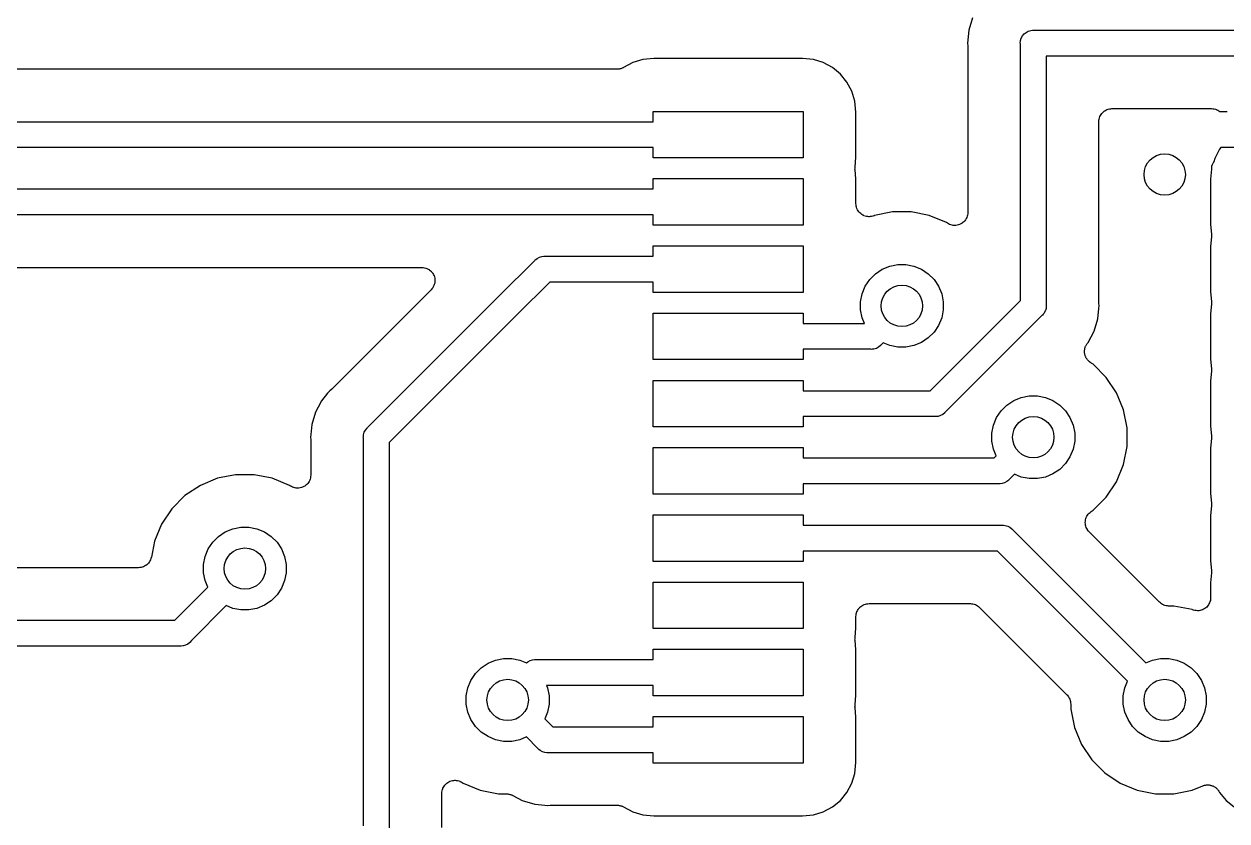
# Model space of a CAD drawing. Extents: x 4.65 to 8.46, y -5.31 to -3.29.
# Drawn here: x 7.066 to 7.5237, y -4.1461 to -3.8427 of the extents above; entities that cross this region are included whole.
import ezdxf

# ---------------------------------------------------------------- set-up
doc = ezdxf.new("R2010")
doc.units = 0
doc.header["$MEASUREMENT"] = 0
doc.layers.add('BLACK', color=7, linetype='CONTINUOUS')

msp = doc.modelspace()

# ---------------------------------------------------------------- linework, layer by layer
at = {"layer": 'BLACK', "linetype": 'CONTINUOUS'}
for p, q in [((7.42686, -3.84042), (7.42544, -3.84511)), ((7.42544, -3.84511), (7.42496, -3.85)), ((7.44505, -3.85), (7.44515, -3.84904)), ((7.44515, -3.84904), (7.44543, -3.84811)), ((7.44543, -3.84811), (7.44589, -3.84725)), ((7.44589, -3.84725), (7.4465, -3.8465)), ((7.4465, -3.8465), (7.44725, -3.84589)), ((7.44725, -3.84589), (7.44811, -3.84543)), ((7.44811, -3.84543), (7.44904, -3.84515)), ((7.44904, -3.84515), (7.44976, -3.84508)), ((7.44976, -3.84508), (7.45, -3.84505)), ((7.45, -3.84505), (7.45024, -3.84508)), ((7.45024, -3.84508), (8.08499, -3.84508)), ((7.42496, -3.85), (7.42505, -3.85098)), ((7.42505, -3.85098), (7.42506, -3.85105)), ((7.42506, -3.85105), (7.42506, -3.85126)), ((7.42506, -3.85126), (7.42508, -3.85147)), ((7.42508, -3.85147), (7.42508, -3.91441)), ((7.44508, -3.85024), (7.44505, -3.85)), ((7.44508, -3.94796), (7.44508, -3.85024)), ((7.29762, -3.85742), (7.29404, -3.85933)), ((7.30139, -3.85627), (7.29762, -3.85742)), ((7.30556, -3.85586), (7.30139, -3.85627)), ((7.36216, -3.85586), (7.30556, -3.85586)), ((7.36632, -3.85627), (7.36216, -3.85586)), ((7.37009, -3.85742), (7.36632, -3.85627)), ((7.37357, -3.85927), (7.37009, -3.85742)), ((8.08499, -3.85492), (7.45492, -3.85492)), ((7.45492, -3.85492), (7.45492, -3.94976)), ((7.29169, -3.85992), (6.93948, -3.85992)), ((7.2919, -3.8599), (7.29169, -3.85992)), ((7.29212, -3.8599), (7.2919, -3.8599)), ((7.29239, -3.85985), (7.29212, -3.8599)), ((7.29266, -3.85983), (7.29239, -3.85985)), ((7.29286, -3.85976), (7.29266, -3.85983)), ((7.29308, -3.85972), (7.29286, -3.85976)), ((7.29333, -3.85962), (7.29308, -3.85972)), ((7.29359, -3.85954), (7.29333, -3.85962)), ((7.29378, -3.85944), (7.29359, -3.85954)), ((7.29398, -3.85936), (7.29378, -3.85944)), ((7.29404, -3.85933), (7.29398, -3.85936)), ((7.37661, -3.86177), (7.37357, -3.85927)), ((7.37911, -3.86482), (7.37661, -3.86177)), ((7.38097, -3.86829), (7.37911, -3.86482)), ((7.38211, -3.87206), (7.38097, -3.86829)), ((7.38252, -3.87623), (7.38211, -3.87206)), ((7.30531, -3.87992), (7.30531, -3.87598)), ((7.30531, -3.87598), (7.3624, -3.87598)), ((7.3624, -3.87598), (7.3624, -3.8937)), ((7.38252, -3.89346), (7.38252, -3.87623)), ((7.4758, -3.8771), (7.4761, -3.87674)), ((7.4761, -3.87674), (7.4764, -3.87637)), ((7.4764, -3.87637), (7.47641, -3.87636)), ((7.47641, -3.87636), (7.47642, -3.87635)), ((7.47642, -3.87635), (7.47679, -3.87605)), ((7.47679, -3.87605), (7.47715, -3.87576)), ((7.47715, -3.87576), (7.47717, -3.87575)), ((7.47717, -3.87575), (7.47718, -3.87574)), ((7.47718, -3.87574), (7.4776, -3.87552)), ((7.4776, -3.87552), (7.47802, -3.8753)), ((7.47802, -3.8753), (7.47803, -3.87529)), ((7.47803, -3.87529), (7.47805, -3.87529)), ((7.47805, -3.87529), (7.4785, -3.87515)), ((7.4785, -3.87515), (7.47895, -3.87502)), ((7.47895, -3.87502), (7.47897, -3.87501)), ((7.47897, -3.87501), (7.47898, -3.87501)), ((7.47898, -3.87501), (7.47945, -3.87497)), ((7.47945, -3.87497), (7.47992, -3.87492)), ((7.47992, -3.87492), (7.51779, -3.87492)), ((7.51779, -3.87492), (7.5178, -3.87492)), ((7.5178, -3.87492), (7.5178, -3.87492)), ((7.5178, -3.87492), (7.5178, -3.87492)), ((7.5178, -3.87492), (7.51786, -3.87492)), ((7.51786, -3.87492), (7.51831, -3.87497)), ((7.51831, -3.87497), (7.51877, -3.87502)), ((7.51877, -3.87502), (7.5188, -3.87503)), ((7.5188, -3.87503), (7.51882, -3.87503)), ((7.51882, -3.87503), (7.51927, -3.87517)), ((7.51927, -3.87517), (7.51971, -3.87531)), ((7.51971, -3.87531), (7.51973, -3.87532)), ((7.51973, -3.87532), (7.51976, -3.87533)), ((7.51976, -3.87533), (7.52016, -3.87555)), ((7.52016, -3.87555), (7.52057, -3.87577)), ((7.52057, -3.87577), (7.52059, -3.87578)), ((7.52059, -3.87578), (7.52061, -3.8758)), ((7.52061, -3.8758), (7.52083, -3.87598)), ((7.52083, -3.87598), (7.52328, -3.87598)), ((7.52328, -3.87598), (7.52335, -3.87598)), ((7.52335, -3.87598), (7.52359, -3.87601)), ((7.52359, -3.87601), (7.52382, -3.87601)), ((6.92913, -3.87992), (7.30531, -3.87992)), ((7.47492, -3.87985), (7.47497, -3.87938)), ((7.47492, -3.87989), (7.47492, -3.87985)), ((7.47492, -3.87992), (7.47492, -3.87989)), ((7.47492, -3.87989), (7.47492, -3.87989)), ((7.47492, -3.87989), (7.47492, -3.87989)), ((7.47492, -3.94853), (7.47492, -3.87992)), ((7.47497, -3.87938), (7.47502, -3.87892)), ((7.47502, -3.87892), (7.47503, -3.8789)), ((7.47503, -3.87888), (7.47517, -3.87843)), ((7.47503, -3.8789), (7.47503, -3.87888)), ((7.47517, -3.87843), (7.47531, -3.87798)), ((7.47531, -3.87798), (7.47532, -3.87797)), ((7.47532, -3.87797), (7.47533, -3.87795)), ((7.47533, -3.87795), (7.47555, -3.87754)), ((7.47555, -3.87754), (7.47578, -3.87713)), ((7.47578, -3.87713), (7.47579, -3.87711)), ((7.47579, -3.87711), (7.4758, -3.8771)), ((7.30531, -3.88976), (6.92733, -3.88976)), ((7.30531, -3.8937), (7.30531, -3.88976)), ((7.52089, -3.89041), (7.51903, -3.89388)), ((7.52142, -3.88976), (7.52089, -3.89041)), ((7.5376, -3.88976), (7.52142, -3.88976)), ((7.3624, -3.8937), (7.30531, -3.8937)), ((7.38216, -3.89715), (7.38252, -3.89346)), ((7.51903, -3.89388), (7.51865, -3.89513)), ((7.38215, -3.89806), (7.38216, -3.8976)), ((7.38216, -3.89812), (7.38215, -3.89806)), ((7.38216, -3.8976), (7.38216, -3.89715)), ((7.38216, -3.89813), (7.38216, -3.89812)), ((7.38216, -3.89812), (7.38216, -3.89812)), ((7.38216, -3.89812), (7.38216, -3.89812)), ((7.38252, -3.90182), (7.38216, -3.89813)), ((7.51785, -3.898), (7.51748, -3.90182)), ((7.51785, -3.89667), (7.51782, -3.89672)), ((7.51782, -3.89672), (7.51785, -3.89697)), ((7.51802, -3.89646), (7.51785, -3.89667)), ((7.51785, -3.89697), (7.51785, -3.89702)), ((7.51785, -3.89702), (7.51785, -3.89702)), ((7.51785, -3.89702), (7.51785, -3.89703)), ((7.51785, -3.89703), (7.51786, -3.89704)), ((7.51786, -3.89704), (7.51785, -3.89753)), ((7.51785, -3.89753), (7.51785, -3.898)), ((7.51812, -3.89627), (7.51802, -3.89646)), ((7.51825, -3.8961), (7.51812, -3.89627)), ((7.51835, -3.89584), (7.51825, -3.8961)), ((7.51848, -3.8956), (7.51835, -3.89584)), ((7.51855, -3.8954), (7.51848, -3.8956)), ((7.51863, -3.8952), (7.51855, -3.8954)), ((7.51865, -3.89513), (7.51863, -3.8952)), ((7.30531, -3.90551), (7.30531, -3.90157)), ((7.30531, -3.90157), (7.3624, -3.90157)), ((7.3624, -3.90157), (7.3624, -3.91929)), ((7.38252, -3.91106), (7.38252, -3.90182)), ((7.51748, -3.90182), (7.51748, -3.91905)), ((6.91476, -3.90551), (7.30531, -3.90551)), ((7.38257, -3.91154), (7.38252, -3.91106)), ((7.38261, -3.91201), (7.38257, -3.91154)), ((7.38262, -3.91202), (7.38261, -3.91201)), ((7.38262, -3.91203), (7.38262, -3.91202)), ((7.38275, -3.91249), (7.38262, -3.91203)), ((7.38289, -3.91294), (7.38275, -3.91249)), ((7.3829, -3.91296), (7.38289, -3.91294)), ((7.3829, -3.91297), (7.3829, -3.91296)), ((7.38312, -3.91339), (7.3829, -3.91297)), ((7.30531, -3.91535), (6.91067, -3.91535)), ((7.30531, -3.91929), (7.30531, -3.91535)), ((7.38334, -3.91381), (7.38312, -3.91339)), ((7.38335, -3.91382), (7.38334, -3.91381)), ((7.38336, -3.91383), (7.38335, -3.91382)), ((7.38366, -3.9142), (7.38336, -3.91383)), ((7.38396, -3.91457), (7.38366, -3.9142)), ((7.38397, -3.91458), (7.38396, -3.91457)), ((7.38397, -3.91459), (7.38397, -3.91458)), ((7.38434, -3.91489), (7.38397, -3.91459)), ((7.3847, -3.91519), (7.38434, -3.91489)), ((7.38472, -3.9152), (7.3847, -3.91519)), ((7.38473, -3.91521), (7.38472, -3.9152)), ((7.38515, -3.91544), (7.38473, -3.91521)), ((7.38556, -3.91566), (7.38515, -3.91544)), ((7.38557, -3.91567), (7.38556, -3.91566)), ((7.38558, -3.91567), (7.38557, -3.91567)), ((7.38604, -3.91581), (7.38558, -3.91567)), ((7.38649, -3.91596), (7.38604, -3.91581)), ((7.3865, -3.91596), (7.38649, -3.91596)), ((7.38652, -3.91596), (7.3865, -3.91596)), ((7.38699, -3.91601), (7.38652, -3.91596)), ((7.38746, -3.91606), (7.38699, -3.91601)), ((7.38747, -3.91606), (7.38746, -3.91606)), ((7.38749, -3.91606), (7.38747, -3.91606)), ((7.38796, -3.91602), (7.38749, -3.91606)), ((7.38843, -3.91598), (7.38796, -3.91602)), ((7.38845, -3.91598), (7.38843, -3.91598)), ((7.38846, -3.91597), (7.38845, -3.91598)), ((7.38891, -3.91584), (7.38846, -3.91597)), ((7.38937, -3.91571), (7.38891, -3.91584)), ((7.38939, -3.9157), (7.38937, -3.91571)), ((7.3894, -3.9157), (7.38939, -3.9157)), ((7.38944, -3.91568), (7.3894, -3.9157)), ((7.3894, -3.9157), (7.3894, -3.9157)), ((7.38957, -3.91563), (7.38944, -3.91568)), ((7.39648, -3.91425), (7.38957, -3.91563)), ((7.40352, -3.91425), (7.39648, -3.91425)), ((7.41043, -3.91563), (7.40352, -3.91425)), ((7.41693, -3.91832), (7.41043, -3.91563)), ((7.4239, -3.9176), (7.42359, -3.91797)), ((7.4242, -3.91723), (7.4239, -3.9176)), ((7.42421, -3.91722), (7.4242, -3.91723)), ((7.42422, -3.91722), (7.42421, -3.91722)), ((7.42444, -3.9168), (7.42422, -3.91722)), ((7.42467, -3.91638), (7.42444, -3.9168)), ((7.42468, -3.91637), (7.42467, -3.91638)), ((7.42482, -3.91591), (7.42468, -3.91636)), ((7.42468, -3.91636), (7.42468, -3.91637)), ((7.42497, -3.91545), (7.42482, -3.91591)), ((7.42503, -3.91495), (7.42497, -3.91543)), ((7.42497, -3.91543), (7.42497, -3.91544)), ((7.42497, -3.91544), (7.42497, -3.91545)), ((7.42508, -3.91448), (7.42503, -3.91495)), ((7.42508, -3.91441), (7.42508, -3.91446)), ((7.42508, -3.91446), (7.42508, -3.91446)), ((7.42508, -3.91446), (7.42508, -3.91446)), ((7.42508, -3.91446), (7.42508, -3.91448)), ((7.3624, -3.91929), (7.30531, -3.91929)), ((7.4173, -3.91857), (7.41693, -3.91832)), ((7.41772, -3.91879), (7.4173, -3.91857)), ((7.41814, -3.91902), (7.41772, -3.91879)), ((7.41815, -3.91902), (7.41814, -3.91902)), ((7.41816, -3.91903), (7.41815, -3.91902)), ((7.41861, -3.91916), (7.41816, -3.91903)), ((7.41907, -3.91931), (7.41861, -3.91916)), ((7.41908, -3.91931), (7.41907, -3.91931)), ((7.41909, -3.91931), (7.41908, -3.91931)), ((7.41957, -3.91936), (7.41909, -3.91931)), ((7.42004, -3.91941), (7.41957, -3.91936)), ((7.42005, -3.91941), (7.42004, -3.91941)), ((7.42007, -3.91941), (7.42005, -3.91941)), ((7.42054, -3.91936), (7.42007, -3.91941)), ((7.42102, -3.91932), (7.42054, -3.91936)), ((7.42103, -3.91932), (7.42102, -3.91932)), ((7.42104, -3.91932), (7.42103, -3.91932)), ((7.4215, -3.91918), (7.42104, -3.91932)), ((7.42195, -3.91904), (7.4215, -3.91918)), ((7.42196, -3.91904), (7.42195, -3.91904)), ((7.42197, -3.91904), (7.42196, -3.91904)), ((7.4224, -3.91881), (7.42197, -3.91904)), ((7.42282, -3.91859), (7.4224, -3.91881)), ((7.42283, -3.91859), (7.42282, -3.91859)), ((7.42321, -3.91828), (7.42283, -3.91858)), ((7.42283, -3.91858), (7.42283, -3.91859)), ((7.42358, -3.91798), (7.42321, -3.91828)), ((7.42359, -3.91797), (7.42358, -3.91797)), ((7.42358, -3.91797), (7.42358, -3.91798)), ((7.51748, -3.91905), (7.51784, -3.92274)), ((7.51784, -3.92372), (7.51748, -3.92741)), ((7.51784, -3.92274), (7.51784, -3.92274)), ((7.51784, -3.92274), (7.51784, -3.92274)), ((7.51784, -3.92274), (7.51784, -3.92274)), ((7.51784, -3.92274), (7.51785, -3.92281)), ((7.51785, -3.92281), (7.51784, -3.92326)), ((7.51784, -3.92326), (7.51784, -3.92372)), ((7.26123, -3.93191), (7.26208, -3.93145)), ((7.26208, -3.93145), (7.26301, -3.93117)), ((7.26301, -3.93117), (7.26373, -3.9311)), ((7.26373, -3.9311), (7.26374, -3.9311)), ((7.26374, -3.9311), (7.26398, -3.93108)), ((7.26398, -3.93108), (7.26422, -3.9311)), ((7.26422, -3.9311), (7.30531, -3.9311)), ((7.30531, -3.9311), (7.30531, -3.92717)), ((7.30531, -3.92717), (7.3624, -3.92717)), ((7.3624, -3.92717), (7.3624, -3.94488)), ((7.51748, -3.92741), (7.51748, -3.94464)), ((6.9119, -3.93535), (7.21733, -3.93535)), ((7.21733, -3.93535), (7.21738, -3.93535)), ((7.21738, -3.93535), (7.21738, -3.93535)), ((7.21738, -3.93535), (7.21738, -3.93535)), ((7.21738, -3.93535), (7.2174, -3.93535)), ((7.2174, -3.93535), (7.21788, -3.93541)), ((7.21788, -3.93541), (7.21835, -3.93546)), ((7.21835, -3.93546), (7.21836, -3.93546)), ((7.21836, -3.93546), (7.21837, -3.93546)), ((7.21837, -3.93546), (7.21882, -3.93561)), ((7.21882, -3.93561), (7.21928, -3.93575)), ((7.21928, -3.93575), (7.21929, -3.93576)), ((7.21929, -3.93576), (7.2193, -3.93576)), ((7.2193, -3.93576), (7.21972, -3.93599)), ((7.21972, -3.93599), (7.22014, -3.93622)), ((7.22014, -3.93622), (7.22015, -3.93622)), ((7.22015, -3.93622), (7.22016, -3.93623)), ((7.22016, -3.93623), (7.22052, -3.93653)), ((7.24669, -3.94635), (7.26033, -3.93271)), ((7.26033, -3.93271), (7.26048, -3.93253)), ((7.26048, -3.93253), (7.2607, -3.93235)), ((7.2607, -3.93235), (7.26123, -3.93191)), ((7.38996, -3.93777), (7.39254, -3.93604)), ((7.39254, -3.93604), (7.39541, -3.93486)), ((7.39541, -3.93486), (7.39845, -3.93425)), ((7.39845, -3.93425), (7.40155, -3.93425)), ((7.40155, -3.93425), (7.40459, -3.93486)), ((7.40459, -3.93486), (7.40746, -3.93604)), ((7.40746, -3.93604), (7.41004, -3.93777)), ((7.22052, -3.93653), (7.22089, -3.93684)), ((7.22089, -3.93684), (7.2209, -3.93685)), ((7.2209, -3.93685), (7.2209, -3.93686)), ((7.2209, -3.93686), (7.2212, -3.93722)), ((7.2212, -3.93722), (7.2215, -3.9376)), ((7.2215, -3.9376), (7.22151, -3.93761)), ((7.22151, -3.93761), (7.22151, -3.93762)), ((7.22151, -3.93762), (7.22173, -3.93803)), ((7.22173, -3.93803), (7.22196, -3.93847)), ((7.22196, -3.93847), (7.22196, -3.93847)), ((7.22196, -3.93847), (7.22197, -3.93848)), ((7.22197, -3.93848), (7.2221, -3.93893)), ((7.2221, -3.93893), (7.22224, -3.9394)), ((7.22224, -3.9394), (7.22224, -3.93941)), ((7.22224, -3.93941), (7.22224, -3.93942)), ((7.22224, -3.93942), (7.22228, -3.93988)), ((7.22228, -3.93988), (7.22233, -3.94037)), ((7.22233, -3.94039), (7.22228, -3.94085)), ((7.22233, -3.94037), (7.22233, -3.94038)), ((7.22233, -3.94038), (7.22233, -3.94039)), ((7.38604, -3.94254), (7.38777, -3.93996)), ((7.38777, -3.93996), (7.38996, -3.93777)), ((7.41004, -3.93777), (7.41223, -3.93996)), ((7.41223, -3.93996), (7.41396, -3.94254)), ((7.22087, -3.94389), (7.18342, -3.98134)), ((7.22117, -3.94352), (7.22087, -3.94389)), ((7.22148, -3.94315), (7.22117, -3.94352)), ((7.22149, -3.94314), (7.22148, -3.94314)), ((7.22148, -3.94314), (7.22148, -3.94315)), ((7.22171, -3.94272), (7.22149, -3.94314)), ((7.22194, -3.94229), (7.22171, -3.94272)), ((7.22195, -3.94228), (7.22194, -3.94228)), ((7.22194, -3.94228), (7.22194, -3.94229)), ((7.22209, -3.94182), (7.22195, -3.94228)), ((7.22223, -3.94136), (7.22209, -3.94182)), ((7.22228, -3.94085), (7.22223, -3.94134)), ((7.22223, -3.94134), (7.22223, -3.94135)), ((7.22223, -3.94135), (7.22223, -3.94136)), ((7.26601, -3.94094), (7.25365, -3.95331)), ((7.30531, -3.94094), (7.26601, -3.94094)), ((7.30531, -3.94488), (7.30531, -3.94094)), ((7.3624, -3.94488), (7.30531, -3.94488)), ((7.38425, -3.94845), (7.38486, -3.94541)), ((7.38486, -3.94541), (7.38604, -3.94254)), ((7.41396, -3.94254), (7.41514, -3.94541)), ((7.41514, -3.94541), (7.41575, -3.94845)), ((7.51748, -3.94464), (7.51784, -3.94833)), ((7.19669, -3.99635), (7.24669, -3.94635)), ((7.24669, -3.94635), (7.24669, -3.94635)), ((7.38425, -3.95155), (7.38425, -3.94845)), ((7.41076, -3.98228), (7.44508, -3.94796)), ((7.41575, -3.94845), (7.41575, -3.95155)), ((7.45492, -3.94976), (7.45494, -3.95)), ((7.47494, -3.94874), (7.47492, -3.94853)), ((7.47494, -3.94895), (7.47494, -3.94874)), ((7.47495, -3.94902), (7.47494, -3.94895)), ((7.47504, -3.95), (7.47495, -3.94902)), ((7.51784, -3.94931), (7.51748, -3.953)), ((7.51784, -3.94833), (7.51784, -3.94833)), ((7.51784, -3.94833), (7.51784, -3.94833)), ((7.51784, -3.94833), (7.51784, -3.94833)), ((7.51784, -3.94833), (7.51785, -3.9484)), ((7.51785, -3.9484), (7.51784, -3.94886)), ((7.51784, -3.94886), (7.51784, -3.94931)), ((7.25365, -3.95331), (7.20492, -4.00204)), ((7.25365, -3.95331), (7.25365, -3.95331)), ((7.30531, -3.97047), (7.30531, -3.95276)), ((7.30531, -3.95276), (7.3624, -3.95276)), ((7.3624, -3.95276), (7.3624, -3.95669)), ((7.38486, -3.95459), (7.38425, -3.95155)), ((7.41575, -3.95155), (7.41514, -3.95459)), ((7.45331, -3.95365), (7.41645, -3.99051)), ((7.4535, -3.9535), (7.45331, -3.95365)), ((7.45373, -3.95322), (7.4535, -3.9535)), ((7.45411, -3.95275), (7.45373, -3.95322)), ((7.45457, -3.95189), (7.45411, -3.95275)), ((7.45462, -3.95172), (7.45457, -3.95189)), ((7.45485, -3.95096), (7.45462, -3.95172)), ((7.45492, -3.95024), (7.45485, -3.95096)), ((7.45494, -3.95), (7.45492, -3.95024)), ((7.45492, -3.95024), (7.45492, -3.95024)), ((7.47456, -3.95489), (7.47495, -3.95098)), ((7.47495, -3.95098), (7.47504, -3.95)), ((7.47495, -3.95098), (7.47495, -3.95098)), ((7.51748, -3.953), (7.51748, -3.97023)), ((7.3624, -3.95669), (7.38573, -3.95669)), ((7.38573, -3.95669), (7.38486, -3.95459)), ((7.41396, -3.95746), (7.41223, -3.96004)), ((7.41514, -3.95459), (7.41396, -3.95746)), ((7.47314, -3.95958), (7.47456, -3.95489)), ((7.41004, -3.96223), (7.40746, -3.96396)), ((7.41223, -3.96004), (7.41004, -3.96223)), ((7.47082, -3.96391), (7.47314, -3.95958)), ((7.38814, -3.96654), (7.3624, -3.96654)), ((7.3624, -3.96654), (7.3624, -3.97047)), ((7.38839, -3.96656), (7.38814, -3.96654)), ((7.38863, -3.96654), (7.38839, -3.96656)), ((7.38935, -3.96646), (7.38863, -3.96654)), ((7.38863, -3.96654), (7.38863, -3.96654)), ((7.39028, -3.96618), (7.38935, -3.96646)), ((7.39113, -3.96573), (7.39028, -3.96618)), ((7.39188, -3.96511), (7.39113, -3.96573)), ((7.39204, -3.96492), (7.39188, -3.96511)), ((7.39287, -3.96409), (7.39204, -3.96492)), ((7.39541, -3.96514), (7.39287, -3.96409)), ((7.39845, -3.96575), (7.39541, -3.96514)), ((7.40155, -3.96575), (7.39845, -3.96575)), ((7.40459, -3.96514), (7.40155, -3.96575)), ((7.40746, -3.96396), (7.40459, -3.96514)), ((7.46947, -3.9673), (7.4695, -3.96707)), ((7.4695, -3.96756), (7.46947, -3.9673)), ((7.4695, -3.96684), (7.46955, -3.96659)), ((7.4695, -3.96707), (7.4695, -3.96684)), ((7.4695, -3.96782), (7.4695, -3.96756)), ((7.46954, -3.96804), (7.4695, -3.96782)), ((7.46956, -3.96827), (7.46954, -3.96804)), ((7.46955, -3.96659), (7.46958, -3.96633)), ((7.46963, -3.96852), (7.46956, -3.96827)), ((7.46958, -3.96633), (7.46965, -3.96611)), ((7.46965, -3.96611), (7.46969, -3.96589)), ((7.46969, -3.96589), (7.46979, -3.96564)), ((7.46979, -3.96564), (7.46987, -3.9654)), ((7.46987, -3.9654), (7.46998, -3.96519)), ((7.46998, -3.96519), (7.47007, -3.96498)), ((7.47007, -3.96498), (7.47021, -3.96477)), ((7.47021, -3.96477), (7.47033, -3.96454)), ((7.47033, -3.96454), (7.47048, -3.96436)), ((7.47048, -3.96436), (7.47061, -3.96417)), ((7.47061, -3.96417), (7.47082, -3.96391)), ((7.3624, -3.97047), (7.30531, -3.97047)), ((7.46968, -3.96878), (7.46963, -3.96852)), ((7.46977, -3.96899), (7.46968, -3.96878)), ((7.46983, -3.96921), (7.46977, -3.96899)), ((7.46995, -3.96944), (7.46983, -3.96921)), ((7.47005, -3.96968), (7.46995, -3.96944)), ((7.47018, -3.96987), (7.47005, -3.96968)), ((7.47028, -3.97007), (7.47018, -3.96987)), ((7.47044, -3.97028), (7.47028, -3.97007)), ((7.47059, -3.97049), (7.47044, -3.97028)), ((7.47075, -3.97066), (7.47059, -3.97049)), ((7.47089, -3.97083), (7.47075, -3.97066)), ((7.47109, -3.971), (7.47089, -3.97083)), ((7.47127, -3.97119), (7.47109, -3.971)), ((7.47146, -3.97132), (7.47127, -3.97119)), ((7.47164, -3.97146), (7.47146, -3.97132)), ((7.47169, -3.9715), (7.47164, -3.97146)), ((7.47279, -3.97223), (7.47169, -3.9715)), ((7.47777, -3.97721), (7.47279, -3.97223)), ((7.51748, -3.97023), (7.51784, -3.97392)), ((7.48168, -3.98307), (7.47777, -3.97721)), ((7.51784, -3.9749), (7.51748, -3.97859)), ((7.51784, -3.97392), (7.51784, -3.97392)), ((7.51784, -3.97392), (7.51784, -3.97392)), ((7.51784, -3.97392), (7.51784, -3.97392)), ((7.51784, -3.97392), (7.51785, -3.97399)), ((7.51785, -3.97399), (7.51784, -3.97445)), ((7.51784, -3.97445), (7.51784, -3.9749)), ((7.18305, -3.98167), (7.18229, -3.98229)), ((7.1832, -3.98152), (7.18305, -3.98167)), ((7.18337, -3.98139), (7.1832, -3.98152)), ((7.18342, -3.98134), (7.18337, -3.98139)), ((7.30531, -3.99606), (7.30531, -3.97835)), ((7.30531, -3.97835), (7.3624, -3.97835)), ((7.3624, -3.97835), (7.3624, -3.98228)), ((7.51748, -3.97859), (7.51748, -3.99582)), ((7.17918, -3.98609), (7.17787, -3.98853)), ((7.1815, -3.98326), (7.17918, -3.98609)), ((7.18229, -3.98229), (7.1815, -3.98326)), ((7.1815, -3.98326), (7.1815, -3.98326)), ((7.3624, -3.98228), (7.41076, -3.98228)), ((7.43996, -3.98777), (7.44254, -3.98604)), ((7.44254, -3.98604), (7.44541, -3.98486)), ((7.44541, -3.98486), (7.44845, -3.98425)), ((7.44845, -3.98425), (7.45155, -3.98425)), ((7.45155, -3.98425), (7.45459, -3.98486)), ((7.45459, -3.98486), (7.45746, -3.98604)), ((7.45746, -3.98604), (7.46004, -3.98777)), ((7.48437, -3.98957), (7.48168, -3.98307)), ((7.17686, -3.99042), (7.17544, -3.99511)), ((7.17787, -3.98853), (7.17686, -3.99042)), ((7.17787, -3.98853), (7.17787, -3.98853)), ((7.41629, -3.9907), (7.41554, -3.99132)), ((7.41645, -3.99051), (7.41629, -3.9907)), ((7.43604, -3.99254), (7.43777, -3.98996)), ((7.43777, -3.98996), (7.43996, -3.98777)), ((7.46004, -3.98777), (7.46223, -3.98996)), ((7.46223, -3.98996), (7.46396, -3.99254)), ((7.48575, -3.99648), (7.48437, -3.98957)), ((7.17544, -3.99511), (7.17505, -3.99902)), ((7.41255, -3.99213), (7.3624, -3.99213)), ((7.3624, -3.99213), (7.3624, -3.99606)), ((7.4128, -3.99215), (7.41255, -3.99213)), ((7.41304, -3.99213), (7.4128, -3.99215)), ((7.41376, -3.99205), (7.41304, -3.99213)), ((7.41304, -3.99213), (7.41304, -3.99213)), ((7.41469, -3.99177), (7.41376, -3.99205)), ((7.41554, -3.99132), (7.41469, -3.99177)), ((7.43425, -3.99845), (7.43486, -3.99541)), ((7.43486, -3.99541), (7.43604, -3.99254)), ((7.46396, -3.99254), (7.46514, -3.99541)), ((7.46514, -3.99541), (7.46575, -3.99845)), ((7.17505, -3.99902), (7.17496, -4)), ((7.17496, -4), (7.17505, -4.00098)), ((7.17505, -3.99902), (7.17505, -3.99902)), ((7.19505, -4), (7.19508, -3.99976)), ((7.19508, -4.00024), (7.19505, -4)), ((7.19508, -3.99976), (7.19515, -3.99904)), ((7.19508, -3.99976), (7.19508, -3.99976)), ((7.19508, -4.14796), (7.19508, -4.00024)), ((7.19515, -3.99904), (7.19543, -3.99811)), ((7.19543, -3.99811), (7.19589, -3.99725)), ((7.19589, -3.99725), (7.1965, -3.9965)), ((7.1965, -3.9965), (7.19669, -3.99635)), ((7.3624, -3.99606), (7.30531, -3.99606)), ((7.43425, -4.00155), (7.43425, -3.99845)), ((7.46575, -3.99845), (7.46575, -4.00155)), ((7.48575, -4.00352), (7.48575, -3.99648)), ((7.51748, -3.99582), (7.51784, -3.99951)), ((7.51784, -3.99951), (7.51784, -3.99951)), ((7.51784, -3.99951), (7.51784, -3.99951)), ((7.51784, -3.99951), (7.51784, -3.99951)), ((7.51784, -3.99951), (7.51785, -3.99958)), ((7.51785, -3.99958), (7.51784, -4.00003)), ((7.51784, -4.00003), (7.51784, -4.00049)), ((7.17505, -4.00098), (7.17506, -4.00105)), ((7.17506, -4.00105), (7.17506, -4.00126)), ((7.17506, -4.00126), (7.17508, -4.00147)), ((7.17508, -4.00147), (7.17508, -4.01441)), ((7.20492, -4.00204), (7.20492, -4.14976)), ((7.30531, -4.02165), (7.30531, -4.00394)), ((7.30531, -4.00394), (7.3624, -4.00394)), ((7.3624, -4.00394), (7.3624, -4.00787)), ((7.43486, -4.00459), (7.43425, -4.00155)), ((7.43591, -4.00713), (7.43486, -4.00459)), ((7.46514, -4.00459), (7.46396, -4.00746)), ((7.46575, -4.00155), (7.46514, -4.00459)), ((7.48437, -4.01043), (7.48575, -4.00352)), ((7.51784, -4.00049), (7.51748, -4.00418)), ((7.51748, -4.00418), (7.51748, -4.02141)), ((7.3624, -4.00787), (7.43517, -4.00787)), ((7.43517, -4.00787), (7.43591, -4.00713)), ((7.46396, -4.00746), (7.46223, -4.01004)), ((7.45746, -4.01396), (7.45459, -4.01514)), ((7.46004, -4.01223), (7.45746, -4.01396)), ((7.46223, -4.01004), (7.46004, -4.01223)), ((7.48168, -4.01693), (7.48437, -4.01043)), ((7.13307, -4.01832), (7.12721, -4.02223)), ((7.13957, -4.01563), (7.13307, -4.01832)), ((7.14648, -4.01425), (7.13957, -4.01563)), ((7.15352, -4.01425), (7.14648, -4.01425)), ((7.16043, -4.01563), (7.15352, -4.01425)), ((7.16693, -4.01832), (7.16043, -4.01563)), ((7.1673, -4.01857), (7.16693, -4.01832)), ((7.16772, -4.01879), (7.1673, -4.01857)), ((7.17282, -4.01859), (7.17239, -4.01881)), ((7.17283, -4.01859), (7.17282, -4.01859)), ((7.17321, -4.01828), (7.17283, -4.01858)), ((7.17283, -4.01858), (7.17283, -4.01859)), ((7.17358, -4.01798), (7.17321, -4.01828)), ((7.17359, -4.01797), (7.17358, -4.01797)), ((7.17358, -4.01797), (7.17358, -4.01798)), ((7.1739, -4.0176), (7.17359, -4.01797)), ((7.1742, -4.01723), (7.1739, -4.0176)), ((7.17421, -4.01722), (7.1742, -4.01723)), ((7.17422, -4.01722), (7.17421, -4.01722)), ((7.17444, -4.0168), (7.17422, -4.01722)), ((7.17467, -4.01638), (7.17444, -4.0168)), ((7.17468, -4.01637), (7.17467, -4.01638)), ((7.17482, -4.01591), (7.17468, -4.01636)), ((7.17468, -4.01636), (7.17468, -4.01637)), ((7.17497, -4.01545), (7.17482, -4.01591)), ((7.17502, -4.01496), (7.17497, -4.01543)), ((7.17497, -4.01543), (7.17497, -4.01544)), ((7.17497, -4.01544), (7.17497, -4.01545)), ((7.17508, -4.01448), (7.17502, -4.01496)), ((7.17508, -4.01441), (7.17508, -4.01446)), ((7.17508, -4.01446), (7.17508, -4.01446)), ((7.17508, -4.01446), (7.17508, -4.01446)), ((7.17508, -4.01446), (7.17508, -4.01448)), ((7.43696, -4.01772), (7.3624, -4.01772)), ((7.3624, -4.01772), (7.3624, -4.02165)), ((7.4372, -4.01774), (7.43696, -4.01772)), ((7.43745, -4.01772), (7.4372, -4.01774)), ((7.43817, -4.01765), (7.43745, -4.01772)), ((7.43745, -4.01772), (7.43745, -4.01772)), ((7.4391, -4.01736), (7.43817, -4.01765)), ((7.43995, -4.01691), (7.4391, -4.01736)), ((7.4407, -4.01629), (7.43995, -4.01691)), ((7.44086, -4.0161), (7.4407, -4.01629)), ((7.44287, -4.01409), (7.44086, -4.0161)), ((7.44541, -4.01514), (7.44287, -4.01409)), ((7.44845, -4.01575), (7.44541, -4.01514)), ((7.45155, -4.01575), (7.44845, -4.01575)), ((7.45459, -4.01514), (7.45155, -4.01575)), ((7.47777, -4.02279), (7.48168, -4.01693)), ((7.12721, -4.02223), (7.12223, -4.02721)), ((7.16814, -4.01902), (7.16772, -4.01879)), ((7.16815, -4.01902), (7.16814, -4.01902)), ((7.16816, -4.01903), (7.16815, -4.01902)), ((7.16862, -4.01917), (7.16816, -4.01903)), ((7.16907, -4.01931), (7.16862, -4.01917)), ((7.16908, -4.01931), (7.16907, -4.01931)), ((7.16909, -4.01931), (7.16908, -4.01931)), ((7.16957, -4.01936), (7.16909, -4.01931)), ((7.17004, -4.01941), (7.16957, -4.01936)), ((7.17005, -4.01941), (7.17004, -4.01941)), ((7.17007, -4.01941), (7.17005, -4.01941)), ((7.17055, -4.01936), (7.17007, -4.01941)), ((7.17102, -4.01932), (7.17055, -4.01936)), ((7.17103, -4.01932), (7.17102, -4.01932)), ((7.17104, -4.01932), (7.17103, -4.01932)), ((7.1715, -4.01918), (7.17104, -4.01932)), ((7.17195, -4.01904), (7.1715, -4.01918)), ((7.17196, -4.01904), (7.17195, -4.01904)), ((7.17197, -4.01904), (7.17196, -4.01904)), ((7.17239, -4.01881), (7.17197, -4.01904)), ((7.3624, -4.02165), (7.30531, -4.02165)), ((7.47279, -4.02777), (7.47777, -4.02279)), ((7.51748, -4.02141), (7.51784, -4.0251)), ((7.12223, -4.02721), (7.11832, -4.03307)), ((7.47199, -4.0283), (7.47279, -4.02777)), ((7.51784, -4.02608), (7.51748, -4.02977)), ((7.51784, -4.0251), (7.51784, -4.0251)), ((7.51784, -4.0251), (7.51784, -4.0251)), ((7.51784, -4.0251), (7.51784, -4.02511)), ((7.51784, -4.02511), (7.51785, -4.02517)), ((7.51785, -4.02517), (7.51784, -4.02563)), ((7.51784, -4.02563), (7.51784, -4.02608)), ((7.30531, -4.04724), (7.30531, -4.02953)), ((7.30531, -4.02953), (7.3624, -4.02953)), ((7.3624, -4.02953), (7.3624, -4.03346)), ((7.46977, -4.0324), (7.46982, -4.03193)), ((7.46982, -4.03193), (7.46987, -4.03146)), ((7.46987, -4.03145), (7.46988, -4.03143)), ((7.46987, -4.03146), (7.46987, -4.03145)), ((7.46988, -4.03143), (7.47002, -4.03098)), ((7.47002, -4.03098), (7.47016, -4.03053)), ((7.47016, -4.03052), (7.47017, -4.0305)), ((7.47016, -4.03053), (7.47016, -4.03052)), ((7.47017, -4.0305), (7.47039, -4.03009)), ((7.47039, -4.03009), (7.47062, -4.02967)), ((7.47062, -4.02967), (7.47063, -4.02966)), ((7.47063, -4.02966), (7.47064, -4.02965)), ((7.47064, -4.02965), (7.47094, -4.02928)), ((7.47094, -4.02928), (7.47124, -4.02892)), ((7.47124, -4.02892), (7.47125, -4.02891)), ((7.47125, -4.02891), (7.47126, -4.0289)), ((7.47126, -4.0289), (7.47163, -4.0286)), ((7.47163, -4.0286), (7.47199, -4.0283)), ((7.51748, -4.02977), (7.51748, -4.047)), ((7.11832, -4.03307), (7.11563, -4.03957)), ((7.13996, -4.03777), (7.14254, -4.03604)), ((7.14254, -4.03604), (7.14541, -4.03486)), ((7.14541, -4.03486), (7.14845, -4.03425)), ((7.14845, -4.03425), (7.15155, -4.03425)), ((7.15155, -4.03425), (7.15459, -4.03486)), ((7.15459, -4.03486), (7.15746, -4.03604)), ((7.15746, -4.03604), (7.16004, -4.03777)), ((7.3624, -4.03346), (7.43814, -4.03346)), ((7.43814, -4.03346), (7.43839, -4.03344)), ((7.43839, -4.03344), (7.43863, -4.03346)), ((7.43863, -4.03346), (7.43863, -4.03346)), ((7.43863, -4.03346), (7.43935, -4.03354)), ((7.43935, -4.03354), (7.44028, -4.03382)), ((7.44028, -4.03382), (7.44113, -4.03427)), ((7.44113, -4.03427), (7.44188, -4.03489)), ((7.44188, -4.03489), (7.44204, -4.03508)), ((7.44204, -4.03508), (7.49287, -4.08591)), ((7.46977, -4.03242), (7.46977, -4.0324)), ((7.46977, -4.03243), (7.46977, -4.03242)), ((7.46982, -4.03291), (7.46977, -4.03243)), ((7.46986, -4.03338), (7.46982, -4.03291)), ((7.46986, -4.03339), (7.46986, -4.03338)), ((7.46986, -4.03341), (7.46986, -4.03339)), ((7.47, -4.03386), (7.46986, -4.03341)), ((7.47013, -4.03431), (7.47, -4.03386)), ((7.47014, -4.03433), (7.47013, -4.03431)), ((7.47014, -4.03434), (7.47014, -4.03433)), ((7.47036, -4.03476), (7.47014, -4.03434)), ((7.47058, -4.03518), (7.47036, -4.03476)), ((7.47059, -4.03519), (7.47058, -4.03518)), ((7.47059, -4.0352), (7.47059, -4.03519)), ((7.47089, -4.03557), (7.47059, -4.0352)), ((7.47119, -4.03594), (7.47089, -4.03557)), ((7.47121, -4.03596), (7.47119, -4.03594)), ((7.47124, -4.03599), (7.47121, -4.03596)), ((7.47121, -4.03596), (7.47121, -4.03596)), ((7.47121, -4.03596), (7.47121, -4.03596)), ((7.49803, -4.06279), (7.47124, -4.03599)), ((7.11563, -4.03957), (7.11441, -4.04566)), ((7.13604, -4.04254), (7.13777, -4.03996)), ((7.13777, -4.03996), (7.13996, -4.03777)), ((7.16004, -4.03777), (7.16223, -4.03996)), ((7.16223, -4.03996), (7.16396, -4.04254)), ((7.1144, -4.04573), (7.11426, -4.04618)), ((7.11441, -4.04569), (7.1144, -4.04573)), ((7.11441, -4.04566), (7.11441, -4.04569)), ((7.11441, -4.04569), (7.11441, -4.04569)), ((7.11441, -4.04569), (7.11441, -4.04569)), ((7.13425, -4.04845), (7.13486, -4.04541)), ((7.13486, -4.04541), (7.13604, -4.04254)), ((7.16396, -4.04254), (7.16514, -4.04541)), ((7.16514, -4.04541), (7.16575, -4.04845)), ((7.43635, -4.04331), (7.3624, -4.04331)), ((7.3624, -4.04331), (7.3624, -4.04724)), ((7.48591, -4.09287), (7.43635, -4.04331)), ((7.10951, -4.04969), (6.99763, -4.04969)), ((7.10998, -4.04964), (7.10951, -4.04969)), ((7.11044, -4.0496), (7.10998, -4.04964)), ((7.11046, -4.04959), (7.11044, -4.0496)), ((7.11048, -4.04959), (7.11046, -4.04959)), ((7.11093, -4.04946), (7.11048, -4.04959)), ((7.11138, -4.04932), (7.11093, -4.04946)), ((7.1114, -4.04931), (7.11138, -4.04932)), ((7.11142, -4.04931), (7.1114, -4.04931)), ((7.11183, -4.04909), (7.11142, -4.04931)), ((7.11224, -4.04887), (7.11183, -4.04909)), ((7.11226, -4.04886), (7.11224, -4.04887)), ((7.11228, -4.04885), (7.11226, -4.04886)), ((7.11264, -4.04856), (7.11228, -4.04885)), ((7.11301, -4.04826), (7.11264, -4.04856)), ((7.11302, -4.04825), (7.11301, -4.04826)), ((7.11303, -4.04823), (7.11302, -4.04825)), ((7.11333, -4.04787), (7.11303, -4.04823)), ((7.11363, -4.04751), (7.11333, -4.04787)), ((7.11364, -4.0475), (7.11363, -4.04751)), ((7.11366, -4.04748), (7.11364, -4.0475)), ((7.11388, -4.04707), (7.11366, -4.04748)), ((7.1141, -4.04666), (7.11388, -4.04707)), ((7.11411, -4.04664), (7.1141, -4.04666)), ((7.11412, -4.04662), (7.11411, -4.04664)), ((7.11426, -4.04618), (7.11412, -4.04662)), ((7.13425, -4.05155), (7.13425, -4.04845)), ((7.16575, -4.04845), (7.16575, -4.05155)), ((7.3624, -4.04724), (7.30531, -4.04724)), ((7.51748, -4.047), (7.51784, -4.05069)), ((7.13486, -4.05459), (7.13425, -4.05155)), ((7.13591, -4.05713), (7.13486, -4.05459)), ((7.16514, -4.05459), (7.16396, -4.05746)), ((7.16575, -4.05155), (7.16514, -4.05459)), ((7.30531, -4.07283), (7.30531, -4.05512)), ((7.30531, -4.05512), (7.3624, -4.05512)), ((7.3624, -4.05512), (7.3624, -4.07283)), ((7.51784, -4.05167), (7.51748, -4.05536)), ((7.51784, -4.05069), (7.51784, -4.05069)), ((7.51784, -4.05069), (7.51784, -4.0507)), ((7.51784, -4.0507), (7.51784, -4.0507)), ((7.51784, -4.0507), (7.51785, -4.05076)), ((7.51785, -4.05076), (7.51784, -4.05122)), ((7.51784, -4.05122), (7.51784, -4.05167)), ((7.12335, -4.06969), (7.13591, -4.05713)), ((7.16396, -4.05746), (7.16223, -4.06004)), ((7.51748, -4.05536), (7.51748, -4.06106)), ((7.14287, -4.06409), (7.12978, -4.07718)), ((7.14541, -4.06514), (7.14287, -4.06409)), ((7.15746, -4.06396), (7.15459, -4.06514)), ((7.16004, -4.06223), (7.15746, -4.06396)), ((7.16223, -4.06004), (7.16004, -4.06223)), ((7.38439, -4.06444), (7.38476, -4.06414)), ((7.38476, -4.06414), (7.38477, -4.06413)), ((7.38477, -4.06413), (7.38478, -4.06412)), ((7.38478, -4.06412), (7.3852, -4.06391)), ((7.3852, -4.06391), (7.38562, -4.06368)), ((7.38562, -4.06368), (7.38563, -4.06368)), ((7.38563, -4.06368), (7.38565, -4.06367)), ((7.38565, -4.06367), (7.3861, -4.06354)), ((7.3861, -4.06354), (7.38655, -4.0634)), ((7.38655, -4.0634), (7.38657, -4.0634)), ((7.38657, -4.0634), (7.38659, -4.0634)), ((7.38659, -4.0634), (7.38705, -4.06335)), ((7.38705, -4.06335), (7.38752, -4.06331)), ((7.38752, -4.06331), (7.42599, -4.06331)), ((7.42599, -4.06331), (7.42601, -4.06331)), ((7.42601, -4.06331), (7.42601, -4.06331)), ((7.42601, -4.06331), (7.42601, -4.06331)), ((7.42601, -4.06331), (7.42606, -4.06331)), ((7.42606, -4.06331), (7.42652, -4.06336)), ((7.42652, -4.06336), (7.42698, -4.06341)), ((7.42698, -4.06341), (7.42701, -4.06341)), ((7.42701, -4.06341), (7.42703, -4.06342)), ((7.42703, -4.06342), (7.42747, -4.06356)), ((7.42747, -4.06356), (7.42791, -4.06369)), ((7.42791, -4.06369), (7.42794, -4.0637)), ((7.42794, -4.0637), (7.42796, -4.06371)), ((7.42796, -4.06371), (7.42837, -4.06393)), ((7.42837, -4.06393), (7.42877, -4.06415)), ((7.42877, -4.06415), (7.42879, -4.06417)), ((7.42879, -4.06417), (7.42882, -4.06418)), ((7.42882, -4.06418), (7.42917, -4.06448)), ((7.49839, -4.06308), (7.49803, -4.06279)), ((7.49874, -4.06338), (7.49839, -4.06308)), ((7.49877, -4.06339), (7.49874, -4.06338)), ((7.49879, -4.06341), (7.49877, -4.06339)), ((7.49919, -4.06362), (7.49879, -4.06341)), ((7.4996, -4.06385), (7.49919, -4.06362)), ((7.49962, -4.06386), (7.4996, -4.06385)), ((7.49965, -4.06387), (7.49962, -4.06386)), ((7.50009, -4.064), (7.49965, -4.06387)), ((7.50053, -4.06414), (7.50009, -4.064)), ((7.50055, -4.06415), (7.50053, -4.06414)), ((7.50058, -4.06415), (7.50055, -4.06415)), ((7.50104, -4.0642), (7.50058, -4.06415)), ((7.5015, -4.06425), (7.50104, -4.0642)), ((7.50155, -4.06425), (7.5015, -4.06425)), ((7.50157, -4.06425), (7.50155, -4.06425)), ((7.50155, -4.06425), (7.50155, -4.06425)), ((7.50155, -4.06425), (7.50155, -4.06425)), ((7.50352, -4.06425), (7.50157, -4.06425)), ((7.51043, -4.06563), (7.50352, -4.06425)), ((7.5163, -4.06425), (7.51599, -4.06462)), ((7.5166, -4.06389), (7.5163, -4.06425)), ((7.51661, -4.06388), (7.5166, -4.06389)), ((7.51662, -4.06387), (7.51661, -4.06388)), ((7.51684, -4.06345), (7.51662, -4.06387)), ((7.51707, -4.06303), (7.51684, -4.06345)), ((7.51708, -4.06302), (7.51707, -4.06303)), ((7.51722, -4.06256), (7.51708, -4.06301)), ((7.51708, -4.06301), (7.51708, -4.06302)), ((7.51737, -4.0621), (7.51722, -4.06256)), ((7.51742, -4.06161), (7.51737, -4.06208)), ((7.51737, -4.06208), (7.51737, -4.06209)), ((7.51737, -4.06209), (7.51737, -4.0621)), ((7.51748, -4.06113), (7.51742, -4.06161)), ((7.51748, -4.06106), (7.51748, -4.06111)), ((7.51748, -4.06111), (7.51748, -4.06111)), ((7.51748, -4.06111), (7.51748, -4.06111)), ((7.51748, -4.06111), (7.51748, -4.06113)), ((7.14845, -4.06575), (7.14541, -4.06514)), ((7.15155, -4.06575), (7.14845, -4.06575)), ((7.15459, -4.06514), (7.15155, -4.06575)), ((7.38252, -4.06824), (7.38258, -4.06777)), ((7.38252, -4.06827), (7.38252, -4.06824)), ((7.38252, -4.06831), (7.38252, -4.06827)), ((7.38252, -4.06827), (7.38252, -4.06827)), ((7.38252, -4.06827), (7.38252, -4.06827)), ((7.38252, -4.07259), (7.38252, -4.06831)), ((7.38258, -4.06777), (7.38262, -4.0673)), ((7.38262, -4.0673), (7.38263, -4.06729)), ((7.38263, -4.06727), (7.38277, -4.06682)), ((7.38263, -4.06729), (7.38263, -4.06727)), ((7.38277, -4.06682), (7.38291, -4.06637)), ((7.38291, -4.06637), (7.38292, -4.06635)), ((7.38292, -4.06635), (7.38293, -4.06634)), ((7.38293, -4.06634), (7.38315, -4.06593)), ((7.38315, -4.06593), (7.38338, -4.06551)), ((7.38338, -4.06551), (7.38339, -4.0655)), ((7.38339, -4.0655), (7.3834, -4.06548)), ((7.3834, -4.06548), (7.3837, -4.06512)), ((7.3837, -4.06512), (7.384, -4.06476)), ((7.384, -4.06476), (7.38401, -4.06475)), ((7.38401, -4.06475), (7.38402, -4.06473)), ((7.38402, -4.06473), (7.38439, -4.06444)), ((7.42917, -4.06448), (7.42953, -4.06477)), ((7.42953, -4.06477), (7.46279, -4.09803)), ((7.51056, -4.06568), (7.51043, -4.06563)), ((7.51101, -4.06582), (7.51056, -4.06568)), ((7.51147, -4.06596), (7.51101, -4.06582)), ((7.51149, -4.06596), (7.51147, -4.06596)), ((7.5115, -4.06597), (7.51149, -4.06596)), ((7.51197, -4.06601), (7.5115, -4.06597)), ((7.51244, -4.06606), (7.51197, -4.06601)), ((7.51246, -4.06606), (7.51244, -4.06606)), ((7.51247, -4.06606), (7.51246, -4.06606)), ((7.51294, -4.06602), (7.51247, -4.06606)), ((7.51341, -4.06597), (7.51294, -4.06602)), ((7.51343, -4.06597), (7.51341, -4.06597)), ((7.51344, -4.06597), (7.51343, -4.06597)), ((7.5139, -4.06583), (7.51344, -4.06597)), ((7.51435, -4.0657), (7.5139, -4.06583)), ((7.51436, -4.06569), (7.51435, -4.0657)), ((7.51437, -4.06569), (7.51436, -4.06569)), ((7.51479, -4.06547), (7.51437, -4.06569)), ((7.51522, -4.06525), (7.51479, -4.06547)), ((7.51523, -4.06524), (7.51522, -4.06525)), ((7.51524, -4.06523), (7.51523, -4.06524)), ((7.5156, -4.06494), (7.51524, -4.06523)), ((7.51598, -4.06464), (7.5156, -4.06494)), ((7.51599, -4.06462), (7.51598, -4.06463)), ((7.51598, -4.06463), (7.51598, -4.06464)), ((6.52819, -4.06969), (7.12335, -4.06969)), ((7.3624, -4.07283), (7.30531, -4.07283)), ((7.38216, -4.07628), (7.38252, -4.07259)), ((7.12907, -4.0781), (7.12832, -4.07872)), ((7.12969, -4.07735), (7.12907, -4.0781)), ((7.12978, -4.07718), (7.12969, -4.07735)), ((7.38215, -4.07719), (7.38216, -4.07674)), ((7.38216, -4.07726), (7.38215, -4.07719)), ((7.38216, -4.07674), (7.38216, -4.07628)), ((7.38252, -4.08095), (7.38216, -4.07726)), ((7.38216, -4.07726), (7.38216, -4.07726)), ((7.38216, -4.07726), (7.38216, -4.07726)), ((7.38216, -4.07726), (7.38216, -4.07726)), ((7.12533, -4.07953), (6.52999, -4.07953)), ((7.12558, -4.07955), (7.12533, -4.07953)), ((7.12582, -4.07953), (7.12558, -4.07955)), ((7.12654, -4.07946), (7.12582, -4.07953)), ((7.12582, -4.07953), (7.12582, -4.07953)), ((7.12747, -4.07918), (7.12654, -4.07946)), ((7.12832, -4.07872), (7.12747, -4.07918)), ((7.30531, -4.08465), (7.30531, -4.08071)), ((7.30531, -4.08071), (7.3624, -4.08071)), ((7.3624, -4.08071), (7.3624, -4.09843)), ((7.38252, -4.09818), (7.38252, -4.08095)), ((7.23996, -4.08777), (7.24254, -4.08604)), ((7.24254, -4.08604), (7.24541, -4.08486)), ((7.24541, -4.08486), (7.24845, -4.08425)), ((7.24845, -4.08425), (7.25155, -4.08425)), ((7.25155, -4.08425), (7.25459, -4.08486)), ((7.25459, -4.08486), (7.25713, -4.08591)), ((7.25713, -4.08591), (7.25769, -4.08546)), ((7.25769, -4.08546), (7.25854, -4.085)), ((7.25854, -4.085), (7.25947, -4.08472)), ((7.25947, -4.08472), (7.26019, -4.08465)), ((7.26019, -4.08465), (7.26043, -4.08462)), ((7.26019, -4.08465), (7.26019, -4.08465)), ((7.26043, -4.08462), (7.26067, -4.08465)), ((7.26067, -4.08465), (7.30531, -4.08465)), ((7.49287, -4.08591), (7.49541, -4.08486)), ((7.49541, -4.08486), (7.49845, -4.08425)), ((7.49845, -4.08425), (7.50155, -4.08425)), ((7.50155, -4.08425), (7.50459, -4.08486)), ((7.50459, -4.08486), (7.50746, -4.08604)), ((7.50746, -4.08604), (7.51004, -4.08777)), ((7.23604, -4.09254), (7.23777, -4.08996)), ((7.23777, -4.08996), (7.23996, -4.08777)), ((7.51004, -4.08777), (7.51223, -4.08996)), ((7.51223, -4.08996), (7.51396, -4.09254)), ((7.23425, -4.09845), (7.23486, -4.09541)), ((7.23486, -4.09541), (7.23604, -4.09254)), ((7.30531, -4.09449), (7.26476, -4.09449)), ((7.26476, -4.09449), (7.26514, -4.09541)), ((7.26514, -4.09541), (7.26575, -4.09845)), ((7.30531, -4.09843), (7.30531, -4.09449)), ((7.48425, -4.09845), (7.48486, -4.09541)), ((7.48486, -4.09541), (7.48591, -4.09287)), ((7.51396, -4.09254), (7.51514, -4.09541)), ((7.51514, -4.09541), (7.51575, -4.09845)), ((7.23425, -4.10155), (7.23425, -4.09845)), ((7.26575, -4.09845), (7.26575, -4.10155)), ((7.3624, -4.09843), (7.30531, -4.09843)), ((7.38216, -4.10187), (7.38252, -4.09818)), ((7.46279, -4.09803), (7.4628, -4.09804)), ((7.4628, -4.09804), (7.4628, -4.09804)), ((7.4628, -4.09804), (7.4628, -4.09804)), ((7.4628, -4.09804), (7.46284, -4.09808)), ((7.46284, -4.09808), (7.46313, -4.09844)), ((7.46313, -4.09844), (7.46342, -4.0988)), ((7.46342, -4.0988), (7.46343, -4.09882)), ((7.46343, -4.09882), (7.46345, -4.09884)), ((7.46345, -4.09884), (7.46366, -4.09926)), ((7.46366, -4.09926), (7.46387, -4.09966)), ((7.46387, -4.09966), (7.46388, -4.09969)), ((7.46388, -4.09969), (7.46389, -4.09971)), ((7.46389, -4.09971), (7.46402, -4.10015)), ((7.46402, -4.10015), (7.46416, -4.1006)), ((7.46416, -4.1006), (7.46416, -4.10062)), ((7.46416, -4.10062), (7.46417, -4.10065)), ((7.46417, -4.10065), (7.46421, -4.10111)), ((7.48425, -4.10155), (7.48425, -4.09845)), ((7.51575, -4.09845), (7.51575, -4.10155)), ((7.23486, -4.10459), (7.23425, -4.10155)), ((7.23604, -4.10746), (7.23486, -4.10459)), ((7.26514, -4.10459), (7.26409, -4.10713)), ((7.26575, -4.10155), (7.26514, -4.10459)), ((7.38215, -4.10278), (7.38216, -4.10233)), ((7.38216, -4.10285), (7.38215, -4.10278)), ((7.38216, -4.10233), (7.38216, -4.10187)), ((7.38252, -4.10654), (7.38216, -4.10285)), ((7.38216, -4.10285), (7.38216, -4.10285)), ((7.38216, -4.10285), (7.38216, -4.10285)), ((7.38216, -4.10285), (7.38216, -4.10285)), ((7.46421, -4.10111), (7.46425, -4.10157)), ((7.46425, -4.10157), (7.46425, -4.10352)), ((7.46425, -4.10352), (7.46563, -4.11043)), ((7.48486, -4.10459), (7.48425, -4.10155)), ((7.48604, -4.10746), (7.48486, -4.10459)), ((7.51514, -4.10459), (7.51396, -4.10746)), ((7.51575, -4.10155), (7.51514, -4.10459)), ((7.23777, -4.11004), (7.23604, -4.10746)), ((7.23996, -4.11223), (7.23777, -4.11004)), ((7.26409, -4.10713), (7.2672, -4.11024)), ((7.30531, -4.11024), (7.30531, -4.1063)), ((7.30531, -4.1063), (7.3624, -4.1063)), ((7.3624, -4.1063), (7.3624, -4.12402)), ((7.38252, -4.12377), (7.38252, -4.10654)), ((7.48777, -4.11004), (7.48604, -4.10746)), ((7.48996, -4.11223), (7.48777, -4.11004)), ((7.51223, -4.11004), (7.51004, -4.11223)), ((7.51396, -4.10746), (7.51223, -4.11004)), ((7.24254, -4.11396), (7.23996, -4.11223)), ((7.24541, -4.11514), (7.24254, -4.11396)), ((7.25713, -4.11409), (7.25459, -4.11514)), ((7.26151, -4.11847), (7.25713, -4.11409)), ((7.2672, -4.11024), (7.30531, -4.11024)), ((7.46563, -4.11043), (7.46832, -4.11693)), ((7.49254, -4.11396), (7.48996, -4.11223)), ((7.49541, -4.11514), (7.49254, -4.11396)), ((7.50746, -4.11396), (7.50459, -4.11514)), ((7.51004, -4.11223), (7.50746, -4.11396)), ((7.24845, -4.11575), (7.24541, -4.11514)), ((7.25155, -4.11575), (7.24845, -4.11575)), ((7.25459, -4.11514), (7.25155, -4.11575)), ((7.26166, -4.11865), (7.26151, -4.11847)), ((7.26185, -4.11881), (7.26166, -4.11865)), ((7.26231, -4.11919), (7.26185, -4.11881)), ((7.26185, -4.11881), (7.26185, -4.11881)), ((7.26241, -4.11927), (7.26231, -4.11919)), ((7.26327, -4.11973), (7.26241, -4.11927)), ((7.46832, -4.11693), (7.47223, -4.12279)), ((7.49845, -4.11575), (7.49541, -4.11514)), ((7.50155, -4.11575), (7.49845, -4.11575)), ((7.50459, -4.11514), (7.50155, -4.11575)), ((7.26419, -4.12001), (7.26327, -4.11973)), ((7.26492, -4.12008), (7.26419, -4.12001)), ((7.26516, -4.1201), (7.26492, -4.12008)), ((7.26492, -4.12008), (7.26492, -4.12008)), ((7.2654, -4.12008), (7.26516, -4.1201)), ((7.30531, -4.12008), (7.2654, -4.12008)), ((7.30531, -4.12402), (7.30531, -4.12008)), ((7.38211, -4.12794), (7.38252, -4.12377)), ((7.47223, -4.12279), (7.47721, -4.12777)), ((7.3624, -4.12402), (7.30531, -4.12402)), ((7.38097, -4.13171), (7.38211, -4.12794)), ((7.47721, -4.12777), (7.48307, -4.13168)), ((7.22556, -4.1332), (7.22578, -4.13278)), ((7.22578, -4.13278), (7.22579, -4.13278)), ((7.22579, -4.13278), (7.2258, -4.13277)), ((7.2258, -4.13277), (7.2261, -4.1324)), ((7.2261, -4.1324), (7.22641, -4.13203)), ((7.22641, -4.13203), (7.22642, -4.13203)), ((7.22642, -4.13202), (7.22679, -4.13172)), ((7.22642, -4.13203), (7.22642, -4.13202)), ((7.22679, -4.13172), (7.22717, -4.13142)), ((7.22717, -4.13142), (7.22717, -4.13141)), ((7.22717, -4.13141), (7.22718, -4.13141)), ((7.22718, -4.13141), (7.22761, -4.13119)), ((7.22761, -4.13119), (7.22803, -4.13096)), ((7.22803, -4.13096), (7.22804, -4.13096)), ((7.22804, -4.13096), (7.22805, -4.13096)), ((7.22805, -4.13096), (7.2285, -4.13082)), ((7.2285, -4.13082), (7.22896, -4.13068)), ((7.22896, -4.13068), (7.22897, -4.13068)), ((7.22897, -4.13068), (7.22898, -4.13068)), ((7.22898, -4.13068), (7.22946, -4.13064)), ((7.22946, -4.13064), (7.22993, -4.13059)), ((7.22993, -4.13059), (7.22995, -4.13059)), ((7.22995, -4.13059), (7.22996, -4.13059)), ((7.22996, -4.13059), (7.23043, -4.13064)), ((7.23043, -4.13064), (7.23091, -4.13069)), ((7.23091, -4.13069), (7.23092, -4.13069)), ((7.23092, -4.13069), (7.23093, -4.13069)), ((7.23093, -4.13069), (7.23139, -4.13084)), ((7.23139, -4.13084), (7.23184, -4.13097)), ((7.23184, -4.13097), (7.23185, -4.13098)), ((7.23185, -4.13098), (7.23186, -4.13098)), ((7.23186, -4.13098), (7.23228, -4.13121)), ((7.23228, -4.13121), (7.2327, -4.13143)), ((7.2327, -4.13143), (7.23307, -4.13168)), ((7.23307, -4.13168), (7.23957, -4.13437)), ((7.37911, -4.13518), (7.38097, -4.13171)), ((7.48307, -4.13168), (7.48957, -4.13437)), ((7.51043, -4.13437), (7.51445, -4.13271)), ((7.51445, -4.13271), (7.51452, -4.13268)), ((7.51452, -4.13268), (7.51473, -4.13262)), ((7.51473, -4.13262), (7.51494, -4.13253)), ((7.51494, -4.13253), (7.5152, -4.13248)), ((7.5152, -4.13248), (7.51545, -4.13241)), ((7.51545, -4.13241), (7.51568, -4.13239)), ((7.51568, -4.13239), (7.5159, -4.13235)), ((7.5159, -4.13235), (7.51616, -4.13235)), ((7.51616, -4.13235), (7.51643, -4.13233)), ((7.51643, -4.13233), (7.51665, -4.13235)), ((7.51665, -4.13235), (7.51688, -4.13235)), ((7.51688, -4.13235), (7.51714, -4.13241)), ((7.51714, -4.13241), (7.5174, -4.13243)), ((7.5174, -4.13243), (7.51761, -4.1325)), ((7.51761, -4.1325), (7.51783, -4.13255)), ((7.51783, -4.13255), (7.51808, -4.13265)), ((7.51808, -4.13265), (7.51833, -4.13273)), ((7.51833, -4.13273), (7.51853, -4.13284)), ((7.51853, -4.13284), (7.51873, -4.13292)), ((7.51873, -4.13292), (7.51895, -4.13307)), ((7.51895, -4.13307), (7.51918, -4.1332)), ((7.22492, -4.13552), (7.22498, -4.13504)), ((7.22492, -4.13554), (7.22492, -4.13552)), ((7.22492, -4.13559), (7.22492, -4.13554)), ((7.22492, -4.13554), (7.22492, -4.13554)), ((7.22492, -4.13554), (7.22492, -4.13554)), ((7.22492, -4.14853), (7.22492, -4.13559)), ((7.22498, -4.13504), (7.22503, -4.13457)), ((7.22503, -4.13455), (7.22518, -4.13409)), ((7.22503, -4.13456), (7.22503, -4.13455)), ((7.22503, -4.13457), (7.22503, -4.13456)), ((7.22518, -4.13409), (7.22532, -4.13364)), ((7.22532, -4.13363), (7.22533, -4.13362)), ((7.22532, -4.13364), (7.22532, -4.13363)), ((7.22533, -4.13362), (7.22556, -4.1332)), ((7.23957, -4.13437), (7.24648, -4.13575)), ((7.24648, -4.13575), (7.24956, -4.13575)), ((7.24956, -4.13575), (7.24963, -4.13575)), ((7.24963, -4.13575), (7.24984, -4.13577)), ((7.24984, -4.13577), (7.25006, -4.13577)), ((7.25006, -4.13577), (7.25033, -4.13583)), ((7.25033, -4.13583), (7.2506, -4.13586)), ((7.2506, -4.13586), (7.25081, -4.13592)), ((7.25081, -4.13592), (7.25102, -4.13596)), ((7.25102, -4.13596), (7.25127, -4.13607)), ((7.25127, -4.13607), (7.25153, -4.13615)), ((7.25153, -4.13615), (7.25172, -4.13626)), ((7.25172, -4.13626), (7.25192, -4.13634)), ((7.25192, -4.13634), (7.25557, -4.13829)), ((7.37661, -4.13823), (7.37911, -4.13518)), ((7.48957, -4.13437), (7.49648, -4.13575)), ((7.49648, -4.13575), (7.50352, -4.13575)), ((7.50352, -4.13575), (7.51043, -4.13437)), ((7.51918, -4.1332), (7.51936, -4.13334)), ((7.51936, -4.13334), (7.51954, -4.13347)), ((7.51954, -4.13347), (7.51973, -4.13365)), ((7.51973, -4.13365), (7.51993, -4.13382)), ((7.51993, -4.13382), (7.52007, -4.134)), ((7.52007, -4.134), (7.52023, -4.13416)), ((7.52023, -4.13416), (7.52038, -4.13438)), ((7.52038, -4.13438), (7.52054, -4.13458)), ((7.52054, -4.13458), (7.52065, -4.13478)), ((7.52065, -4.13478), (7.52078, -4.13497)), ((7.52078, -4.13497), (7.52089, -4.13518)), ((7.52089, -4.13518), (7.52339, -4.13823)), ((7.25557, -4.13829), (7.26027, -4.13972)), ((7.26027, -4.13972), (7.26418, -4.1401)), ((7.26418, -4.1401), (7.26418, -4.1401)), ((7.26418, -4.1401), (7.26516, -4.1402)), ((7.26516, -4.1402), (7.26614, -4.1401)), ((7.26614, -4.1401), (7.26621, -4.1401)), ((7.26621, -4.1401), (7.26642, -4.1401)), ((7.26642, -4.1401), (7.26663, -4.14008)), ((7.26663, -4.14008), (7.29169, -4.14008)), ((7.29169, -4.14008), (7.29176, -4.14008)), ((7.29176, -4.14008), (7.29197, -4.1401)), ((7.29197, -4.1401), (7.29219, -4.1401)), ((7.29219, -4.1401), (7.29245, -4.14016)), ((7.29245, -4.14016), (7.29273, -4.14019)), ((7.29273, -4.14019), (7.29293, -4.14025)), ((7.29293, -4.14025), (7.29314, -4.1403)), ((7.29314, -4.1403), (7.2934, -4.1404)), ((7.2934, -4.1404), (7.29366, -4.14048)), ((7.29366, -4.14048), (7.29385, -4.14059)), ((7.29385, -4.14059), (7.29404, -4.14067)), ((7.29404, -4.14067), (7.29762, -4.14258)), ((7.37009, -4.14258), (7.37357, -4.14073)), ((7.37357, -4.14073), (7.37661, -4.13823)), ((7.52339, -4.13823), (7.52643, -4.14073)), ((7.29762, -4.14258), (7.30139, -4.14373)), ((7.30139, -4.14373), (7.30556, -4.14414)), ((7.30556, -4.14414), (7.36216, -4.14414)), ((7.36216, -4.14414), (7.36632, -4.14373)), ((7.36632, -4.14373), (7.37009, -4.14258))]:
    msp.add_line(p, q, dxfattribs=at)
at = {"layer": 'BLACK'}
for centre in [(7.5, -3.9), (7.4, -3.95), (7.45, -4), (7.15, -4.05), (7.25, -4.1), (7.5, -4.1)]:
    msp.add_circle(centre, 0.00787, dxfattribs=at)

doc.saveas('drawing.dxf')
